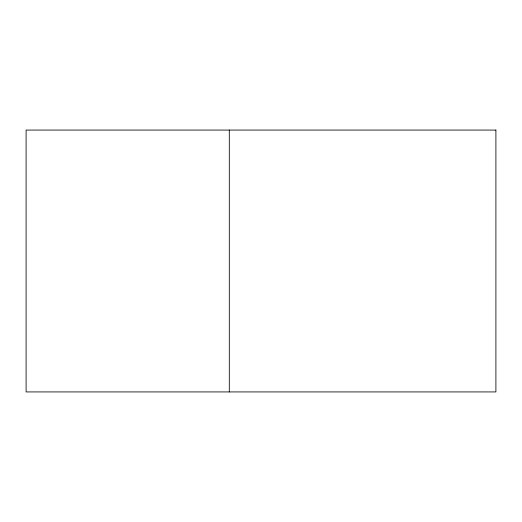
<?xml version="1.0" encoding="UTF-8"?>
<svg xmlns="http://www.w3.org/2000/svg" width="522" height="522" viewBox="0 0 522 522"><rect width="100%" height="100%" fill="white"/><g stroke="black" fill="none" stroke-linecap="round" stroke-linejoin="round"><path stroke-width="0.78" d="M229.295 130.069L229.295 391.931M495.9 130.069L26.1 130.069L26.1 391.931L495.9 391.931L495.9 130.069"/></g></svg>
